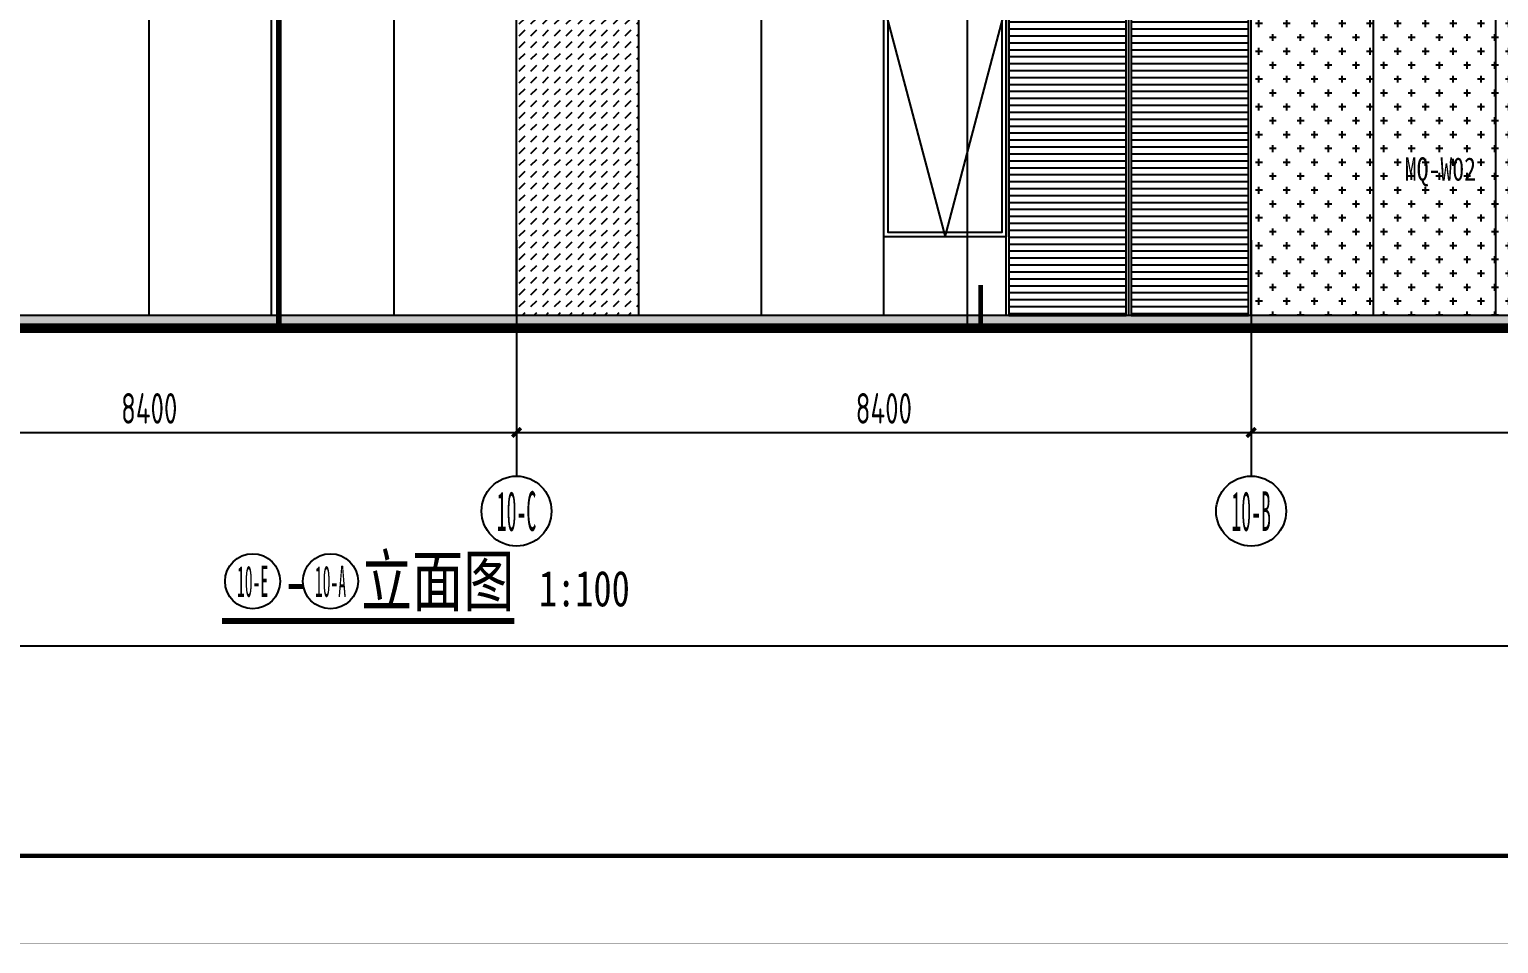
# Model space of a CAD drawing. Extents: x -863035 to 270371, y -8918 to 240488.
# Drawn here: x -288990 to -272190, y 112772 to 123227 of the extents above; entities that cross this region are included whole.
import ezdxf
from ezdxf.enums import TextEntityAlignment as Align

# ---------------------------------------------------------------- set-up
doc = ezdxf.new("R2010")
doc.units = 0
doc.header["$LTSCALE"] = 1000
doc.header["$MEASUREMENT"] = 0
doc.linetypes.add('109-34 轴网$0$L1$0$$AUDIT_BAD_LTYPE1', pattern=[0])
for name, color, linetype in [('01-标注_符号', 200, 'Continuous'), ('01-标注_轴线坐标', 132, 'Continuous'), ('02-TEXT_标注', 130, 'Continuous'), ('02-TEXT_轴号', 7, 'Continuous'), ('05-填充_156', 156, 'Continuous'), ('05-填充_18', 18, 'Continuous'), ('A-C_窗', 140, 'Continuous'), ('AXIS_TEXT', 7, 'Continuous'), ('DIM_SYMB', 3, 'Continuous'), ('E-立面', 255, 'Continuous'), ('E-立面轮廓', 241, 'Continuous')]:
    doc.layers.add(name, color=color, linetype=linetype)
doc.layers.add('04-不打印_辅助线', color=165, linetype='Continuous', plot=False)
doc.styles.add('_TCH_AXIS', font='STXIHEI.TTF')
doc.styles.add('_TCH_DIM_T3', font='ROS1', dxfattribs={"width": 0.75, "bigfont": 'JD'})
doc.styles.add('_TCH_LABEL', font='', dxfattribs={"width": 0.75})
doc.styles.add('COMPLEX', font='COMPLEX')
doc.styles.get("Standard").update_dxf_attribs({"font": 'STXIHEI.TTF', "width": 0.75})
doc.styles.get('_TCH_LABEL').set_extended_font_data('SimSun')
doc.dimstyles.new('_TCH_ARCH&&100', dxfattribs={"dimtxt": 350, "dimasz": 100, "dimexe": 250, "dimexo": 300, "dimgap": 100, "dimtad": 1, "dimdec": 0, "dimzin": 0, "dimdsep": 46, "dimtxsty": '_TCH_DIM_T3', "dimblk": 'ARCHTICK', "dimcen": 0.09, "dimclrt": 7, "dimazin": 2, "dimtfac": 1, "dimtdec": 0, "dimtix": 1, "dimtmove": 2, "dimatfit": 3, "dimfxl": 0, "dimtolj": 1, "dimtzin": 0, "dimarcsym": 0})

# ---------------------------------------------------------------- blocks, each defined once
blk = doc.blocks.new('fdsgdfg')
at = {"layer": 'A-C_窗'}
for points in [[(1400, 2640), (0, 2640)], [(0, 2640), (700, 0), (1400, 2640)], [(1400, 0), (0, 0)]]:
    blk.add_lwpolyline(points, dxfattribs=at)
for points in [[(0, 2640), (1400, 2640), (1400, 0), (0, 0)], [(50, 2590), (1350, 2590), (1350, 50), (50, 50)]]:
    blk.add_lwpolyline(points, close=True, dxfattribs=at)
blk = doc.blocks.new('htgrsjuhytj')
at = {"layer": '04-不打印_辅助线'}
blk.add_lwpolyline([(51086.2, -23718.3), (3570.3, -23718.3)], dxfattribs=at)
at = {"layer": 'E-立面', "linetype": '109-34 轴网$0$L1$0$$AUDIT_BAD_LTYPE1'}
blk.add_lwpolyline([(3570.3, -23818.3), (51063.2, -23818.3)], dxfattribs=at)
at = {"layer": 'E-立面轮廓', "linetype": '109-34 轴网$0$L1$0$$AUDIT_BAD_LTYPE1', "const_width": 100}
blk.add_lwpolyline([(6087.2, -23868.3), (51063.2, -23868.3)], dxfattribs=at)
blk = doc.blocks.new('图框-A1+1-4')
for points, const_width in [([(0, 0), (1051, 0), (1051, 594), (0, 594)], 0.05), ([(976, 584), (25, 584), (25, 10), (976, 10)], 0.5)]:
    blk.add_lwpolyline(points, close=True, dxfattribs=dict(const_width=const_width))
blk = doc.blocks.new('_ArchTick')
at = {"color": 0, "linetype": 'ByBlock', "const_width": 0.4}
blk.add_lwpolyline([(-0.5, -0.5), (0.5, 0.5)], dxfattribs=at)
blk = doc.blocks.new('*D185')
at = {"layer": '01-标注_轴线坐标', "color": 0, "lineweight": -2, "transparency": 16777216}
for p, q in [((-291820, 120818), (-291820, 118368)), ((-283420, 120818), (-283420, 118368)), ((-291820, 118618), (-283420, 118618))]:
    blk.add_line(p, q, dxfattribs=at)
at = {"layer": 'Defpoints', "color": 0, "transparency": 16777216}
for p in [(-291820, 121118), (-283420, 121118), (-283420, 118618)]:
    blk.add_point(p, dxfattribs=at)
at = {"layer": '01-标注_轴线坐标', "color": 0, "lineweight": -2, "transparency": 16777216, "xscale": 100, "yscale": 100, "zscale": 100, "rotation": 180}
blk.add_blockref('_ArchTick', (-291820, 118618), dxfattribs=at)
at = {"layer": '01-标注_轴线坐标', "color": 0, "lineweight": -2, "transparency": 16777216, "xscale": 100, "yscale": 100, "zscale": 100}
blk.add_blockref('_ArchTick', (-283420, 118618), dxfattribs=at)
at = {"layer": '01-标注_轴线坐标', "color": 7, "transparency": 16777216, "insert": (-287620, 118893), "char_height": 350, "attachment_point": 5, "style": '_TCH_DIM_T3'}
blk.add_mtext('\\A1;8400', dxfattribs=at)
blk = doc.blocks.new('*D186')
at = {"layer": '01-标注_轴线坐标', "color": 0, "lineweight": -2, "transparency": 16777216}
for p, q in [((-283420, 120818), (-283420, 118368)), ((-275020, 120818), (-275020, 118368)), ((-283420, 118618), (-275020, 118618))]:
    blk.add_line(p, q, dxfattribs=at)
at = {"layer": 'Defpoints', "color": 0, "transparency": 16777216}
for p in [(-283420, 121118), (-275020, 121118), (-275020, 118618)]:
    blk.add_point(p, dxfattribs=at)
at = {"layer": '01-标注_轴线坐标', "color": 0, "lineweight": -2, "transparency": 16777216, "xscale": 100, "yscale": 100, "zscale": 100, "rotation": 180}
blk.add_blockref('_ArchTick', (-283420, 118618), dxfattribs=at)
at = {"layer": '01-标注_轴线坐标', "color": 0, "lineweight": -2, "transparency": 16777216, "xscale": 100, "yscale": 100, "zscale": 100}
blk.add_blockref('_ArchTick', (-275020, 118618), dxfattribs=at)
at = {"layer": '01-标注_轴线坐标', "color": 7, "transparency": 16777216, "insert": (-279220, 118893), "char_height": 350, "attachment_point": 5, "style": '_TCH_DIM_T3'}
blk.add_mtext('\\A1;8400', dxfattribs=at)
blk = doc.blocks.new('*D187')
at = {"layer": '01-标注_轴线坐标', "color": 0, "lineweight": -2, "transparency": 16777216}
for p, q in [((-275020, 120818), (-275020, 118368)), ((-266620, 120818), (-266620, 118368)), ((-275020, 118618), (-266620, 118618))]:
    blk.add_line(p, q, dxfattribs=at)
at = {"layer": 'Defpoints', "color": 0, "transparency": 16777216}
for p in [(-275020, 121118), (-266620, 121118), (-266620, 118618)]:
    blk.add_point(p, dxfattribs=at)
at = {"layer": '01-标注_轴线坐标', "color": 0, "lineweight": -2, "transparency": 16777216, "xscale": 100, "yscale": 100, "zscale": 100, "rotation": 180}
blk.add_blockref('_ArchTick', (-275020, 118618), dxfattribs=at)
at = {"layer": '01-标注_轴线坐标', "color": 0, "lineweight": -2, "transparency": 16777216, "xscale": 100, "yscale": 100, "zscale": 100}
blk.add_blockref('_ArchTick', (-266620, 118618), dxfattribs=at)
at = {"layer": '01-标注_轴线坐标', "color": 7, "transparency": 16777216, "insert": (-270820, 118893), "char_height": 350, "attachment_point": 5, "style": '_TCH_DIM_T3'}
blk.add_mtext('\\A1;8400', dxfattribs=at)
blk = doc.blocks.new('_AXISO')
blk.add_circle((0, 0), 0.5)
at = {"layer": 'AXIS_TEXT', "style": 'COMPLEX', "width": 1.041667}
blk.add_attdef('A', text='', height=0.56, dxfattribs=at).set_placement((-0.25, -0.28), (0.25, -0.28), align=Align.FIT)

msp = doc.modelspace()

# ---------------------------------------------------------------- hatches: boundary and pattern name
at = {"layer": '05-填充_156'}
h = msp.add_hatch(dxfattribs=at)
h.set_pattern_fill('DASH', color=256, scale=100, angle=135)
h.set_pattern_definition([(45, (-271535.97, 158581.99), (4e-14, 134.70384), [95.25, -95.25])])
h.paths.add_polyline_path([(-282020.2, 123496.2), (-283420.2, 123496.2), (-283420.2, 119956.2), (-282020.2, 119956.2)])
h = msp.add_hatch(dxfattribs=at)
h.set_pattern_fill('CROSS', color=136, scale=100, angle=90)
h.set_pattern_definition([(90, (-517659.67, 285654.6), (-158.75, 158.75), [79.375, -238.125]), (180, (-517619.98, 285694.28), (-158.75, -158.75), [79.375, -238.125])])
h.paths.add_polyline_path([(-269420.2, 123496.2), (-275020.2, 123496.2), (-275020.2, 119956.2), (-269420.2, 119956.2)])
at = {"layer": '05-填充_18'}
h = msp.add_hatch(color=256, dxfattribs=at)
h.dxf.hatch_style = 1
h.paths.add_polyline_path([(-302920.2, 119856.2), (-263920.2, 119856.2), (-263920.2, 119956.2), (-302920.2, 119956.2)])
at = {"layer": 'A-C_窗'}
h = msp.add_hatch(dxfattribs=at)
h.set_pattern_fill('ANSI31', color=256, scale=50, angle=315)
h.set_pattern_definition([(0, (80567.905, -27500), (2e-14, 79.375), [])])
h.paths.add_polyline_path([(-277790.2, 123496.2), (-277790.2, 119956.2), (-276450.2, 119956.2), (-276450.2, 123496.2)])
h = msp.add_hatch(dxfattribs=at)
h.set_pattern_fill('ANSI31', color=256, scale=50, angle=315)
h.set_pattern_definition([(0, (81967.905, -27500), (2e-14, 79.375), [])])
h.paths.add_polyline_path([(-276390.2, 123496.2), (-276390.2, 119956.2), (-275050.2, 119956.2), (-275050.2, 123496.2)])

# ---------------------------------------------------------------- linework, layer by layer
at = {"layer": '02-TEXT_标注', "color": 0}
for centre in [(-286437.7, 116915.9), (-285547.4, 116915.9)]:
    msp.add_circle(centre, 315, dxfattribs=at)
at = {"layer": '04-不打印_辅助线'}
msp.add_lwpolyline([(-312416, 143674.5), (-255645.6, 143674.5), (-255645.6, 116174.5), (-312416, 116174.5)], close=True, dxfattribs=at)
at = {"layer": 'A-C_窗'}
for points in [[(-287620.2, 119956.2), (-287620.2, 123496.2)], [(-286220.2, 119956.2), (-286220.2, 123496.2)], [(-284820.2, 119956.2), (-284820.2, 123496.2)], [(-283420.2, 119956.2), (-283420.2, 123496.2)], [(-282020.2, 119956.2), (-282020.2, 123496.2)], [(-280620.2, 119956.2), (-280620.2, 123496.2)], [(-279220.2, 119956.2), (-279220.2, 123496.2)], [(-277820.2, 119956.2), (-277820.2, 123496.2)], [(-276420.2, 119956.2), (-276420.2, 123496.2)], [(-275020.2, 119956.2), (-275020.2, 123496.2)], [(-273620.2, 119956.2), (-273620.2, 123496.2)], [(-272220.2, 119956.2), (-272220.2, 123496.2)]]:
    msp.add_lwpolyline(points, dxfattribs=at)
for points in [[(-277790.2, 119956.2), (-276450.2, 119956.2), (-276450.2, 123496.2), (-277790.2, 123496.2)], [(-276390.2, 119956.2), (-275050.2, 119956.2), (-275050.2, 123496.2), (-276390.2, 123496.2)]]:
    msp.add_lwpolyline(points, close=True, dxfattribs=at)
at = {"layer": 'DIM_SYMB', "color": 0, "const_width": 70}
msp.add_lwpolyline([(-286787.7, 116460.9), (-283444.6, 116460.9)], dxfattribs=at)
at = {"layer": 'E-立面', "linetype": '109-34 轴网$0$L1$0$$AUDIT_BAD_LTYPE1'}
msp.add_line((-286119.8, 123496.2), (-286119.8, 119856.2), dxfattribs=at)
at = {"layer": 'E-立面轮廓', "const_width": 50}
msp.add_lwpolyline([(-286144.8, 123496.2), (-286144.8, 119806.2)], dxfattribs=at)

# ---------------------------------------------------------------- block references
msp.add_blockref('fdsgdfg', (-279220.2, 120856.2))
at = {"layer": '01-标注_轴线坐标'}
ref = msp.add_blockref('_AXISO', (-283420.2, 117718.3), dxfattribs=dict(at, xscale=800, yscale=800, zscale=800))
ref.add_attrib('A', '10-C', dxfattribs={"layer": '02-TEXT_轴号', "height": 452.55, "style": '_TCH_AXIS', "width": 0.331558}).set_placement((-283646.5, 117492), (-283194, 117492), align=Align.FIT)
ref = msp.add_blockref('_AXISO', (-275020.2, 117718.3), dxfattribs=dict(at, xscale=800, yscale=800, zscale=800))
ref.add_attrib('A', '10-B', dxfattribs={"layer": '02-TEXT_轴号', "height": 452.55, "style": '_TCH_AXIS', "width": 0.370904}).set_placement((-275246.5, 117492), (-274794, 117492), align=Align.FIT)

# ---------------------------------------------------------------- texts
at = {"layer": '02-TEXT_标注', "color": 0, "width": 0.75}
for s, height, p in [('立面图', 570.85, (-285197.4, 116635.9)), ('1:100', 407.75, (-283164.6, 116629)), ('-', 570.9, (-286087.7, 116635.9))]:
    msp.add_text(s, height=height, dxfattribs=at).set_placement(p)
at = {"layer": '02-TEXT_标注', "color": 0}
for s, width, p, p2 in [('10-E', 0.504049, (-286615.9, 116737.7), (-286259.5, 116737.7)), ('10-A', 0.456881, (-285725.6, 116737.7), (-285369.2, 116737.7))]:
    msp.add_text(s, height=356.38, dxfattribs=dict(at, width=width)).set_placement(p, p2, align=Align.FIT)

# ---------------------------------------------------------------- next in the draw order: block references
msp.add_blockref('htgrsjuhytj', (-312416, 143674.5))

# ---------------------------------------------------------------- next in the draw order: linework, layer by layer
at = {"layer": '01-标注_符号'}
msp.add_line((-278262.7, 119803.5), (-278262.7, 142787.2), dxfattribs=at)
at = {"layer": '01-标注_符号', "const_width": 50}
msp.add_lwpolyline([(-278112.7, 119803.5), (-278112.7, 120303.5)], dxfattribs=at)
at = {"layer": '01-标注_轴线坐标'}
for p, q in [((-283420.2, 120818.3), (-283420.2, 118118.3)), ((-275020.2, 120818.3), (-275020.2, 118118.3))]:
    msp.add_line(p, q, dxfattribs=at)

# ---------------------------------------------------------------- next in the draw order: block references
at = {"xscale": 100, "yscale": 100, "zscale": 100}
msp.add_blockref('图框-A1+1-4', (-314916, 112774.5), dxfattribs=at)

# ---------------------------------------------------------------- next in the draw order: texts
at = {"layer": '01-标注_符号', "color": 7, "style": '_TCH_LABEL', "width": 0.75}
msp.add_text('MQ-W02', height=265.82, dxfattribs=at).set_placement((-273262.7, 121497.6))

# ---------------------------------------------------------------- next in the draw order: dimensions: what is measured, and where the dimension line sits
at = {"layer": '01-标注_轴线坐标'}
for p1, p2, picture, middle in [((-291820.2, 121118.3), (-283420.2, 121118.3), '*D185', (-287620.2, 118893.3)), ((-283420.2, 121118.3), (-275020.2, 121118.3), '*D186', (-279220.2, 118893.3)), ((-275020.2, 121118.3), (-266620.2, 121118.3), '*D187', (-270820.2, 118893.3))]:
    dim = msp.add_aligned_dim(p1=p1, p2=p2, distance=-2500, dimstyle='_TCH_ARCH&&100', dxfattribs=at)
    dim.commit()
    dim.dimension.update_dxf_attribs({"geometry": picture, "text_midpoint": middle})

doc.saveas('drawing.dxf')
